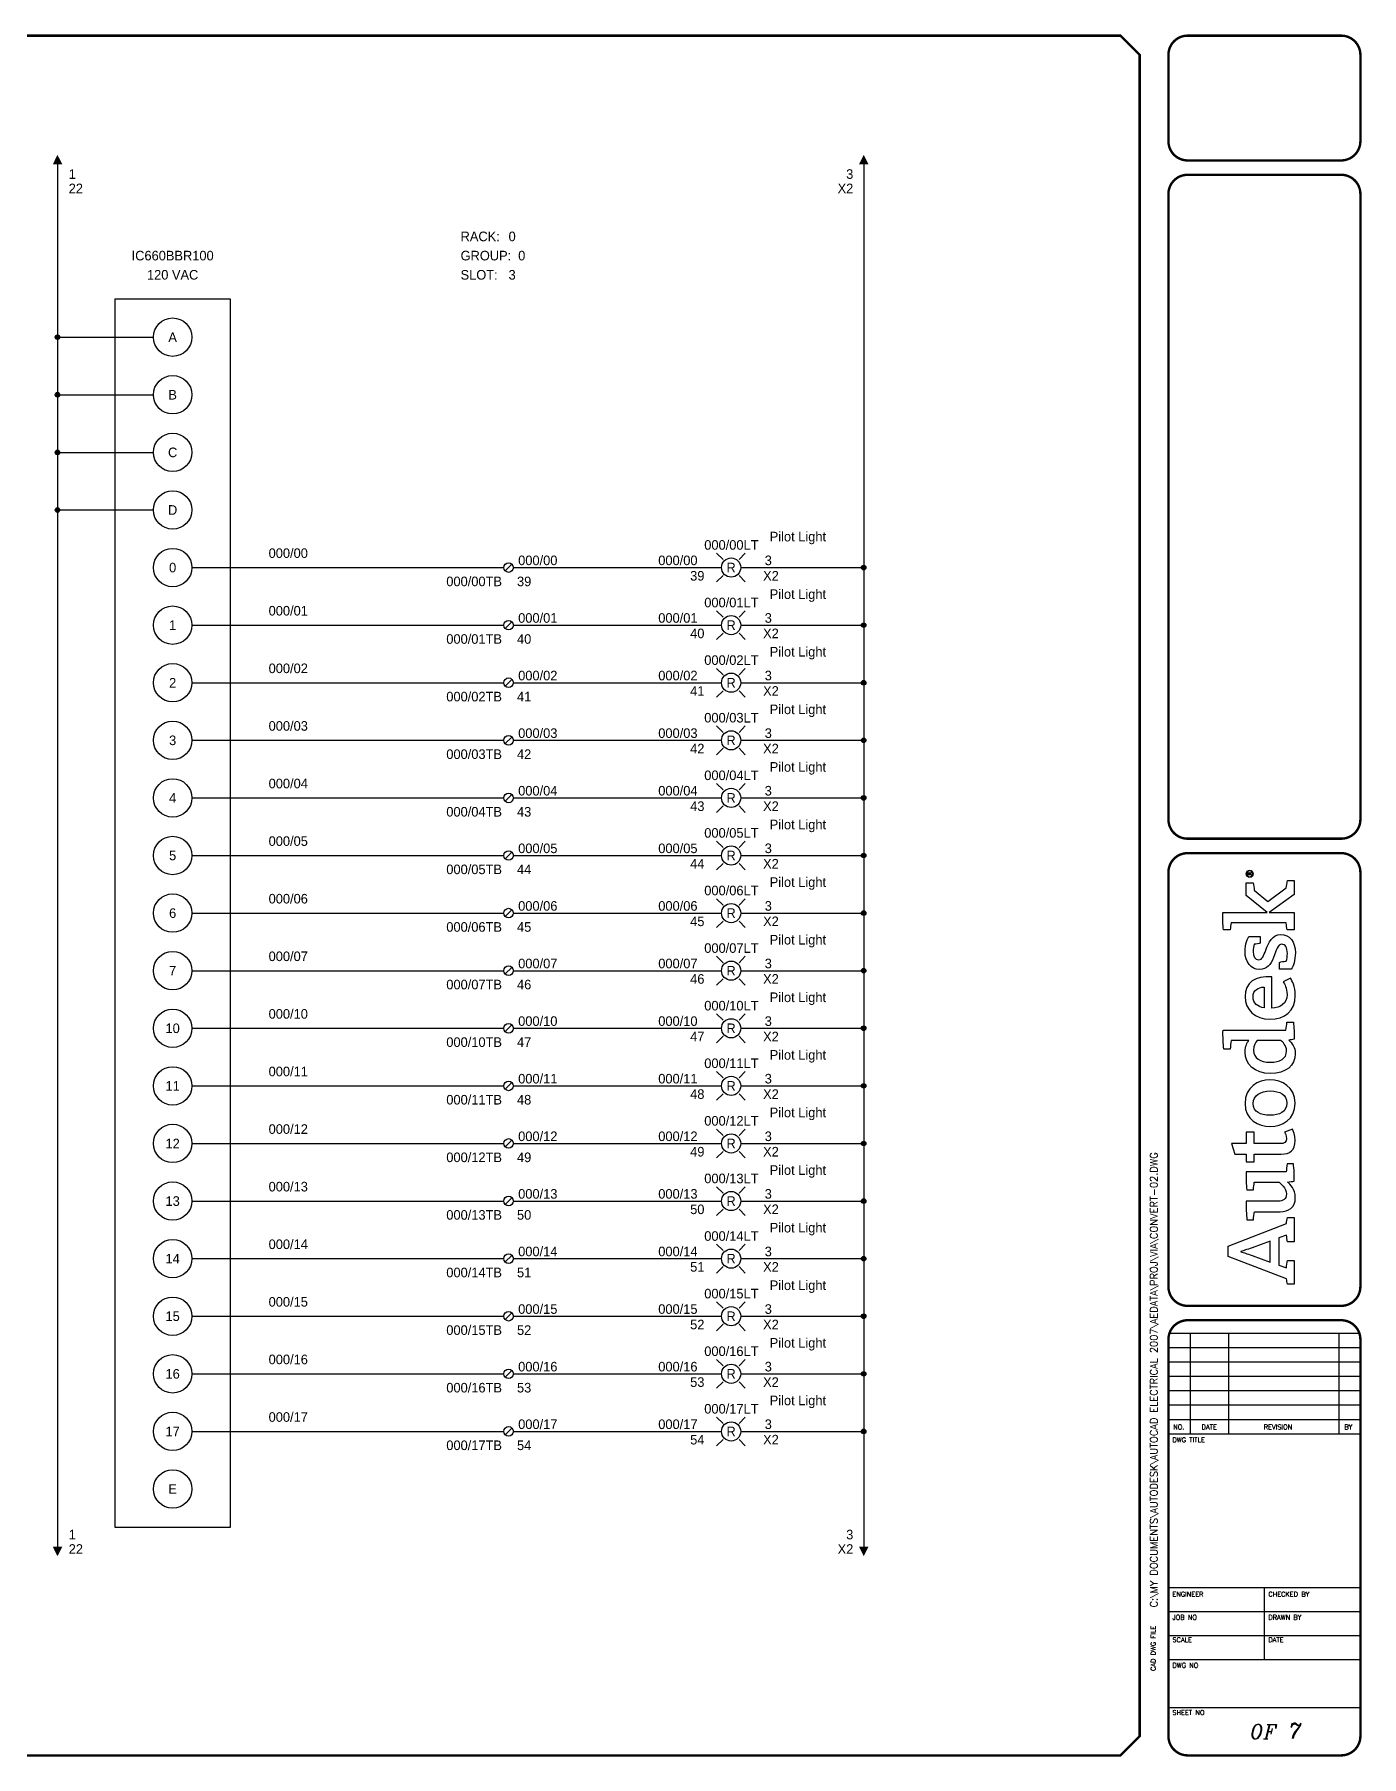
# Model space of a CAD drawing. Header units: inches. Extents: x 0 to 33.5, y 0 to 22.4.
# Drawn here: x 16.2 to 33.48, y 0.02 to 22.44 of the extents above; entities that cross this region are included whole.
import ezdxf
from ezdxf.enums import TextEntityAlignment as Align

# ---------------------------------------------------------------- set-up
doc = ezdxf.new("R2010")
doc.units = ezdxf.units.IN
doc.header["$MEASUREMENT"] = 0
for name, color, linetype in [('ATTRIBUTES', 1, 'Continuous'), ('GRAPHIC', 7, 'Continuous'), ('LAYER_1', 160, 'Continuous'), ('TITLE', 7, 'Continuous'), ('WIRE', 7, 'Continuous')]:
    doc.layers.add(name, color=color, linetype=linetype)
doc.styles.add('ITALIC', font='ITALIC')
doc.styles.add('SIMPLEX', font='SIMPLEX')

# ---------------------------------------------------------------- blocks, each defined once
blk = doc.blocks.new('AI9-BLK2')
at = {"layer": 'LAYER_1', "color": 7}
blk.add_circle((0, 0), 2.03, dxfattribs=at)
blk.add_open_spline([(1.73, 0), (1.73, -1.02), (0.99, -1.75), (-0.01, -1.75), (-0.99, -1.75), (-1.73, -1.02), (-1.73, 0), (-1.73, 1.01), (-0.99, 1.75), (-0.01, 1.75), (0.99, 1.75), (1.73, 1.01), (1.73, 0)], degree=3, knots=[0, 0, 0, 0, 1, 1, 1, 2, 2, 2, 3, 3, 3, 4, 4, 4, 4], dxfattribs=at)
blk = doc.blocks.new('AI9-BLK1')
at = {"layer": 'LAYER_1', "color": 7}
for points, knots in [([(0.67, -1.05), (0.67, -1.05), (0.18, -0.36), (0.18, -0.36), (0.09, -0.24), (0.03, -0.15), (-0.06, -0.08), (0.29, -0.04), (0.5, 0.15), (0.5, 0.46), (0.5, 0.77), (0.28, 1.05), (-0.15, 1.05), (-0.15, 1.05), (-0.84, 1.05), (-0.84, 1.05), (-0.84, 1.05), (-0.84, -1.05), (-0.84, -1.05), (-0.84, -1.05), (-0.54, -1.05), (-0.54, -1.05), (-0.54, -1.05), (-0.54, -0.11), (-0.54, -0.11), (-0.37, -0.11), (-0.31, -0.16), (-0.2, -0.31), (-0.2, -0.31), (0.3, -1.05), (0.3, -1.05), (0.3, -1.05), (0.67, -1.05), (0.67, -1.05)], [0, 0, 0, 0, 1, 1, 1, 2, 2, 2, 3, 3, 3, 4, 4, 4, 5, 5, 5, 6, 6, 6, 7, 7, 7, 8, 8, 8, 9, 9, 9, 10, 10, 10, 11, 11, 11, 11]), ([(0.17, 0.46), (0.17, 0.16), (-0.08, 0.13), (-0.32, 0.13), (-0.32, 0.13), (-0.54, 0.13), (-0.54, 0.13), (-0.54, 0.13), (-0.54, 0.79), (-0.54, 0.79), (-0.54, 0.79), (-0.22, 0.79), (-0.22, 0.79), (0.06, 0.79), (0.17, 0.66), (0.17, 0.46)], [0, 0, 0, 0, 1, 1, 1, 2, 2, 2, 3, 3, 3, 4, 4, 4, 5, 5, 5, 5])]:
    blk.add_open_spline(points, degree=3, knots=knots, dxfattribs=at)
blk = doc.blocks.new('LOGO')
for points, knots in [([(147.12, 4.68), (147.07, 5.37), (147.05, 6.12), (147.05, 6.92), (147.05, 6.92), (147.05, 41.08), (147.05, 41.08), (143.39, 41.25), (139.27, 41.02), (136.06, 40.68), (136.06, 40.68), (136.06, 36.96), (136.06, 36.96), (137.72, 36.84), (139.61, 36.61), (140.98, 36.38), (140.98, 36.38), (140.99, 36.38), (140.99, 36.38), (140.99, 36.38), (140.99, 26.2), (140.99, 26.2), (139.96, 27.06), (137.95, 28.38), (134.29, 28.38), (127.26, 28.38), (121.99, 22.6), (121.99, 13.79), (121.99, 4.52), (126.57, -0.69), (133.38, -0.69), (137.1, -0.69), (139.61, 1.09), (141.27, 3.09), (141.33, 2.12), (141.61, 0.63), (141.84, 0), (145.22, -0.17), (148.71, 0.06), (151.68, 0.4), (151.68, 0.4), (151.68, 4.12), (151.68, 4.12), (150.22, 4.23), (148.43, 4.45), (147.12, 4.68)], [0, 0, 0, 0, 1, 1, 1, 2, 2, 2, 3, 3, 3, 4, 4, 4, 5, 5, 5, 6, 6, 6, 7, 7, 7, 8, 8, 8, 9, 9, 9, 10, 10, 10, 11, 11, 11, 12, 12, 12, 13, 13, 13, 14, 14, 14, 15, 15, 15, 15]), ([(229.37, 4.57), (229.37, 4.57), (221.51, 15.23), (221.51, 15.23), (221.51, 15.23), (227.98, 23.01), (227.98, 23.01), (229.35, 23.12), (231.27, 23.34), (232.41, 23.63), (232.41, 23.63), (232.41, 27.69), (232.41, 27.69), (232.41, 27.69), (225.02, 27.69), (225.02, 27.69), (225.02, 27.69), (215.2, 15.61), (215.2, 15.61), (215.2, 15.61), (215.2, 41.19), (215.2, 41.19), (211.84, 41.34), (208.17, 41.17), (205.13, 40.88), (205.13, 40.88), (205.13, 36.94), (205.13, 36.94), (206.54, 36.82), (208.02, 36.64), (209.13, 36.45), (209.13, 36.45), (209.13, 4.51), (209.13, 4.51), (207.75, 4.41), (206.35, 4.21), (205.07, 3.95), (205.07, 3.95), (205.07, 0), (205.07, 0), (205.07, 0), (215.2, 0), (215.2, 0), (215.2, 0), (215.2, 14.46), (215.2, 14.46), (215.2, 14.46), (225.55, 0), (225.55, 0), (225.55, 0), (233.71, 0), (233.71, 0), (233.71, 0), (233.71, 3.82), (233.71, 3.82), (232.17, 4.17), (230.63, 4.4), (229.37, 4.57)], [0, 0, 0, 0, 1, 1, 1, 2, 2, 2, 3, 3, 3, 4, 4, 4, 5, 5, 5, 6, 6, 6, 7, 7, 7, 8, 8, 8, 9, 9, 9, 10, 10, 10, 11, 11, 11, 12, 12, 12, 13, 13, 13, 14, 14, 14, 15, 15, 15, 16, 16, 16, 17, 17, 17, 18, 18, 18, 19, 19, 19, 19]), ([(35.2, 4.35), (35.2, 4.35), (22.07, 38.1), (22.07, 38.1), (22.07, 38.1), (16.08, 38.1), (16.08, 38.1), (16.08, 38.1), (3.2, 4.35), (3.2, 4.35), (2.17, 4.23), (0.92, 4), (0, 3.72), (0, 3.72), (0, 0), (0, 0), (0, 0), (13.72, 0), (13.72, 0), (13.72, 0), (13.72, 3.72), (13.72, 3.72), (12.41, 4), (10.86, 4.29), (9.49, 4.4), (9.49, 4.4), (11.09, 8.81), (11.09, 8.81), (11.09, 8.81), (26.77, 8.81), (26.77, 8.81), (26.77, 8.81), (28.39, 4.35), (28.39, 4.35), (27.02, 4.23), (25.77, 4), (24.51, 3.72), (24.51, 3.72), (24.51, 0), (24.51, 0), (24.51, 0), (38.69, 0), (38.69, 0), (38.69, 0), (38.69, 3.72), (38.69, 3.72), (37.89, 3.95), (36, 4.35), (35.2, 4.35)], [0, 0, 0, 0, 1, 1, 1, 2, 2, 2, 3, 3, 3, 4, 4, 4, 5, 5, 5, 6, 6, 6, 7, 7, 7, 8, 8, 8, 9, 9, 9, 10, 10, 10, 11, 11, 11, 12, 12, 12, 13, 13, 13, 14, 14, 14, 15, 15, 15, 16, 16, 16, 16]), ([(12.84, 13.84), (12.84, 13.84), (16.64, 24.31), (16.64, 24.31), (17.79, 27.46), (18.19, 28.83), (18.82, 30.89), (18.82, 30.89), (18.93, 30.89), (18.93, 30.89), (19.56, 28.89), (19.96, 27.52), (21.1, 24.31), (21.1, 24.31), (24.91, 13.84), (24.91, 13.84), (24.91, 13.84), (12.84, 13.84), (12.84, 13.84)], [0, 0, 0, 0, 1, 1, 1, 2, 2, 2, 3, 3, 3, 4, 4, 4, 5, 5, 5, 6, 6, 6, 6]), ([(70.82, 23.06), (70.82, 23.06), (70.82, 27.69), (70.82, 27.69), (70.82, 27.69), (75.28, 27.69), (75.28, 27.69), (75.28, 27.69), (75.28, 34.33), (75.28, 34.33), (75.28, 34.33), (81.35, 36.24), (81.35, 36.24), (81.35, 36.24), (81.35, 27.69), (81.35, 27.69), (81.35, 27.69), (88.04, 27.69), (88.04, 27.69), (88.04, 27.69), (88.04, 23.06), (88.04, 23.06), (88.04, 23.06), (81.35, 23.06), (81.35, 23.06), (81.35, 23.06), (81.35, 8.35), (81.35, 8.35), (81.35, 5.61), (82.09, 4.35), (84.32, 4.35), (85.98, 4.35), (87.47, 5.15), (87.98, 5.49), (87.98, 5.49), (89.7, 0.92), (89.7, 0.92), (88.67, 0.34), (86.5, -0.69), (83.24, -0.69), (77.57, -0.69), (75.28, 2.4), (75.28, 7.38), (75.28, 7.38), (75.28, 23.06), (75.28, 23.06), (75.28, 23.06), (70.82, 23.06), (70.82, 23.06)], [0, 0, 0, 0, 1, 1, 1, 2, 2, 2, 3, 3, 3, 4, 4, 4, 5, 5, 5, 6, 6, 6, 7, 7, 7, 8, 8, 8, 9, 9, 9, 10, 10, 10, 11, 11, 11, 12, 12, 12, 13, 13, 13, 14, 14, 14, 15, 15, 15, 16, 16, 16, 16]), ([(59.65, -0.06), (59.48, 0.63), (59.2, 2.57), (59.14, 3.83), (57.76, 2), (54.9, -0.74), (50.21, -0.74), (44.21, -0.74), (41.98, 3.15), (41.98, 8.07), (41.98, 8.07), (41.98, 22.94), (41.98, 22.94), (40.6, 23.17), (38.77, 23.4), (37.34, 23.51), (37.34, 23.51), (37.34, 27.29), (37.34, 27.29), (40.32, 27.57), (44.38, 27.8), (48.04, 27.63), (48.04, 27.63), (48.04, 9.33), (48.04, 9.33), (48.04, 6.24), (49.13, 4.46), (52.27, 4.46), (55.76, 4.46), (58.39, 7.89), (58.97, 8.64), (58.97, 8.64), (58.97, 23), (58.97, 23), (57.76, 23.17), (56.05, 23.4), (54.62, 23.51), (54.62, 23.51), (54.62, 27.29), (54.62, 27.29), (57.59, 27.69), (61.54, 27.8), (65.03, 27.69), (65.03, 27.69), (65.03, 4.63), (65.03, 4.63), (66.35, 4.4), (68.12, 4.18), (69.61, 4.06), (69.61, 4.06), (69.61, 0.34), (69.61, 0.34), (66.69, 0), (62.97, -0.23), (59.65, -0.06)], [0, 0, 0, 0, 1, 1, 1, 2, 2, 2, 3, 3, 3, 4, 4, 4, 5, 5, 5, 6, 6, 6, 7, 7, 7, 8, 8, 8, 9, 9, 9, 10, 10, 10, 11, 11, 11, 12, 12, 12, 13, 13, 13, 14, 14, 14, 15, 15, 15, 16, 16, 16, 17, 17, 17, 18, 18, 18, 18]), ([(104.75, -0.69), (95.2, -0.69), (91.36, 6.98), (91.36, 13.79), (91.36, 20.6), (95.08, 28.38), (104.64, 28.38), (114.13, 28.38), (118.31, 20.77), (118.31, 13.96), (118.31, 7.21), (114.25, -0.69), (104.75, -0.69)], [0, 0, 0, 0, 1, 1, 1, 2, 2, 2, 3, 3, 3, 4, 4, 4, 4]), ([(104.52, 23.63), (99.6, 23.63), (97.77, 19.45), (97.77, 13.96), (97.77, 8.47), (99.89, 4.12), (104.81, 4.12), (109.78, 4.12), (111.84, 8.24), (111.84, 13.79), (111.84, 19.28), (109.5, 23.63), (104.52, 23.63)], [0, 0, 0, 0, 1, 1, 1, 2, 2, 2, 3, 3, 3, 4, 4, 4, 4]), ([(140.99, 7.61), (140.3, 6.69), (138.18, 4.35), (135.04, 4.35), (130.46, 4.35), (128.46, 8.12), (128.46, 13.84), (128.46, 19.62), (130.92, 23.46), (135.38, 23.46), (138.3, 23.46), (139.9, 22.31), (140.99, 21.34), (140.99, 21.34), (140.99, 7.61), (140.99, 7.61)], [0, 0, 0, 0, 1, 1, 1, 2, 2, 2, 3, 3, 3, 4, 4, 4, 5, 5, 5, 5]), ([(167.59, 4.06), (171.42, 4.06), (173.77, 5.49), (175.03, 6.24), (175.03, 6.24), (177.14, 2.06), (177.14, 2.06), (175.54, 1.09), (172.57, -0.69), (167.19, -0.69), (158.15, -0.69), (153.35, 5.49), (153.35, 14.02), (153.35, 22.48), (158.9, 28.38), (166.45, 28.38), (174.57, 28.38), (178.75, 22.48), (177.89, 12.93), (177.89, 12.93), (159.75, 12.93), (159.75, 12.93), (160.04, 7.89), (162.33, 4.06), (167.59, 4.06)], [0, 0, 0, 0, 1, 1, 1, 2, 2, 2, 3, 3, 3, 4, 4, 4, 5, 5, 5, 6, 6, 6, 7, 7, 7, 8, 8, 8, 8]), ([(172, 17.28), (171.88, 20.77), (170.39, 23.74), (166.33, 23.74), (162.61, 23.74), (160.55, 21.22), (159.92, 17.28), (159.92, 17.28), (172, 17.28), (172, 17.28)], [0, 0, 0, 0, 1, 1, 1, 2, 2, 2, 3, 3, 3, 3]), ([(193.34, 16.37), (190.23, 17.59), (187.77, 18.32), (187.77, 20.51), (187.77, 22.57), (189.85, 23.75), (192.61, 23.75), (194.13, 23.75), (195.63, 23.45), (196.75, 23.05), (196.92, 21.88), (197.07, 20.09), (197.32, 19.59), (197.32, 19.59), (201.33, 19.59), (201.33, 19.59), (201.33, 19.59), (201.33, 26.12), (201.33, 26.12), (200.23, 26.79), (197.13, 28.37), (192.35, 28.37), (186.46, 28.37), (182.17, 24.96), (182.17, 20.07), (182.17, 15.66), (184.93, 13.39), (189.13, 11.89), (193.39, 10.37), (196.74, 9.33), (196.74, 7.16), (196.74, 5.06), (194.96, 3.86), (191.41, 3.86), (189.95, 3.86), (188.14, 4.14), (187.03, 4.55), (186.85, 5.85), (186.59, 7.84), (186.3, 8.37), (186.3, 8.37), (182.29, 8.37), (182.29, 8.37), (182.29, 8.37), (182.29, 1.6), (182.29, 1.6), (182.29, 1.6), (182.29, 1.6), (182.29, 1.6), (184.06, 0.46), (187.46, -0.76), (191.78, -0.76), (198.3, -0.76), (202.45, 2.57), (202.45, 7.83), (202.45, 12.53), (197.83, 14.62), (193.34, 16.37)], [0, 0, 0, 0, 1, 1, 1, 2, 2, 2, 3, 3, 3, 4, 4, 4, 5, 5, 5, 6, 6, 6, 7, 7, 7, 8, 8, 8, 9, 9, 9, 10, 10, 10, 11, 11, 11, 12, 12, 12, 13, 13, 13, 14, 14, 14, 15, 15, 15, 16, 16, 16, 17, 17, 17, 18, 18, 18, 19, 19, 19, 19])]:
    blk.add_open_spline(points, degree=3, knots=knots)
for name, p in [('AI9-BLK2', (237.56, 25.66)), ('AI9-BLK1', (237.76, 25.67))]:
    blk.add_blockref(name, p)
blk = doc.blocks.new('NO_NUM_acade_title')
at = {"layer": 'TITLE'}
for p, q in [((30.594, 22.177), (30.594, 20.781)), ((30.969, 5.531), (33.469, 5.531)), ((31.25, 5.531), (31.25, 4.219)), ((31.75, 5.531), (31.75, 4.219)), ((33.188, 5.531), (33.188, 4.219)), ((30.969, 5.344), (33.469, 5.344)), ((30.969, 5.156), (33.469, 5.156)), ((30.969, 4.969), (33.469, 4.969)), ((30.969, 4.781), (33.469, 4.781)), ((30.969, 4.594), (33.469, 4.594)), ((30.969, 4.406), (33.469, 4.406)), ((30.969, 4.219), (33.469, 4.219)), ((30.594, 0.281), (30.594, 2.214)), ((30.969, 2.219), (33.469, 2.219)), ((32.219, 1.281), (32.219, 2.219)), ((30.969, 1.906), (33.469, 1.906)), ((30.969, 1.594), (33.469, 1.594)), ((30.969, 1.281), (33.469, 1.281)), ((30.969, 0.656), (33.469, 0.656))]:
    blk.add_line(p, q, dxfattribs=at)
at = {"layer": 'TITLE', "const_width": 0.0312}
blk.add_lwpolyline([(30.594, 0.281), (30.594, 22.177), (30.344, 22.427), (0.281, 22.427), (0.031, 22.177), (0.031, 0.281), (0.281, 0.031), (30.344, 0.031)], close=True, dxfattribs=at)
for points in [[(31.219, 22.427, 0.414214), (30.969, 22.177, 0.414214)], [(33.469, 22.177, 0.414214), (33.219, 22.427, 0.414214)], [(30.969, 21.052, 0.414214), (31.219, 20.802, 0.414214)], [(33.219, 20.802, 0.414214), (33.469, 21.052, 0.414214)], [(31.219, 20.615, 0.414214), (30.969, 20.365, 0.414214)], [(33.469, 20.365, 0.414214), (33.219, 20.615, 0.414214)], [(30.969, 12.219, 0.414214), (31.219, 11.969, 0.414214)], [(33.219, 11.969, 0.414214), (33.469, 12.219, 0.414214)], [(31.219, 11.781, 0.414214), (30.969, 11.531, 0.414214)], [(33.469, 11.531, 0.414214), (33.219, 11.781, 0.414214)], [(30.969, 6.135, 0.414214), (31.219, 5.885, 0.414214)], [(33.219, 5.885, 0.414214), (33.469, 6.135, 0.414214)], [(31.219, 5.698, 0.414214), (30.969, 5.448, 0.414214)], [(33.469, 5.448, 0.414214), (33.219, 5.698, 0.414214)], [(30.969, 0.281, 0.414214), (31.219, 0.031, 0.414214)], [(33.219, 0.031, 0.414214), (33.469, 0.281, 0.414214)]]:
    blk.add_lwpolyline(points, format="xyb", dxfattribs=at)
for points in [[(33.219, 22.427), (31.219, 22.427)], [(30.969, 22.177), (30.969, 21.052)], [(33.469, 22.177), (33.469, 21.052)], [(33.219, 20.802), (31.219, 20.802)], [(33.219, 20.615), (31.219, 20.615)], [(30.969, 20.365), (30.969, 12.219)], [(33.469, 20.365), (33.469, 12.219)], [(31.219, 11.969), (33.219, 11.969)], [(31.219, 11.781), (33.219, 11.781)], [(31.219, 5.885), (33.219, 5.885)], [(31.219, 5.698), (33.219, 5.698)], [(30.969, 5.448), (30.969, 0.281)], [(33.469, 5.448), (33.469, 0.281)], [(31.219, 0.031), (33.219, 0.031)]]:
    blk.add_lwpolyline(points, dxfattribs=at)
at = {"layer": 'TITLE', "color": 7, "const_width": 0.0312}
for points in [[(30.969, 11.531), (30.969, 6.135)], [(33.469, 11.531), (33.469, 6.135)]]:
    blk.add_lwpolyline(points, dxfattribs=at)
at = {"xscale": 0.02250000000000085, "yscale": 0.02250000000000085, "zscale": 0.02250000000000085, "rotation": 90}
blk.add_blockref('LOGO', (32.605, 6.167), dxfattribs=at)
at = {"layer": 'TITLE', "color": 1}
for s, height, style, p in [('NO.', 0.0625, 'SIMPLEX', (31.104, 4.307)), ('DATE', 0.0625, 'SIMPLEX', (31.5, 4.307)), ('REVISION', 0.0625, 'SIMPLEX', (32.396, 4.307)), ('BY', 0.0625, 'SIMPLEX', (33.313, 4.307)), ('OF', 0.1875, 'ITALIC', (32.208, 0.339))]:
    blk.add_text(s, height=height, dxfattribs=dict(at, style=style)).set_placement(p, align=Align.MIDDLE)
at = {"layer": 'TITLE', "color": 1, "style": 'SIMPLEX'}
for s, p in [('DWG TITLE', (31.021, 4.109)), ('ENGINEER', (31.021, 2.099)), ('CHECKED BY', (32.271, 2.099)), ('JOB NO', (31.021, 1.797)), ('DRAWN BY', (32.271, 1.797)), ('SCALE', (31.021, 1.505)), ('DATE', (32.271, 1.505)), ('DWG NO', (31.021, 1.172)), ('SHEET NO', (31.021, 0.557))]:
    blk.add_text(s, height=0.0625, dxfattribs=at).set_placement(p)
blk.add_text('CAD DWG FILE', height=0.0625, rotation=90, dxfattribs=at).set_placement((30.802, 1.13))
at = {"layer": 'TITLE', "color": 1, "style": 'ITALIC'}
for tag, height, p in [('TITLE#1', 0.125, (32.156, 3.406)), ('TITLE#2', 0.125, (32.156, 3.204)), ('TITLE#3', 0.125, (32.156, 3.001)), ('TITLE#4', 0.125, (32.156, 2.799)), ('DWG#', 0.2, (32.156, 0.826))]:
    blk.add_attdef(tag, text='', height=height, dxfattribs=at).set_placement(p, align=Align.CENTER)
at = {"layer": 'TITLE', "color": 1, "style": 'SIMPLEX'}
blk.add_attdef('CAD#', (30.826, 1.958), '', height=0.0938, rotation=90, dxfattribs=at)
at = {"layer": 'TITLE', "color": 1}
for tag, p, height, style in [('ENGINEER', (31.237, 1.958), 0.0938, 'ITALIC'), ('CHKDBY', (32.424, 1.958), 0.0938, 'ITALIC'), ('JOB#', (31.464, 1.644), 0.0938, 'SIMPLEX'), ('DRAWNBY', (32.494, 1.644), 0.0938, 'ITALIC'), ('SCALE', (31.353, 1.344), 0.0938, 'SIMPLEX'), ('DATE', (32.408, 1.344), 0.0938, 'SIMPLEX'), ('SHTS', (32.532, 0.25), 0.2, 'ITALIC')]:
    blk.add_attdef(tag, p, '', height=height, dxfattribs=dict(at, style=style))
at = {"layer": 'TITLE', "color": 1, "style": 'ITALIC'}
blk.add_attdef('SH#', text='', height=0.2, dxfattribs=at).set_placement((31.881, 0.25), align=Align.RIGHT)
at = {"layer": 'TITLE', "color": 7, "flags": 9}
blk.add_attdef('WD_TB', (31.219, 0.031), '', height=0.125, dxfattribs=at)
blk = doc.blocks.new('_PTRUL')
at = {"layer": 'GRAPHIC'}
blk.add_solid([(-0.062, 0), (0.063, 0), (0, 0.125)], dxfattribs=at)
at = {"layer": 'ATTRIBUTES', "flags": 2}
blk.add_attdef('CONNECTION', (0, 0), '', height=0.125, dxfattribs=at)
at = {"layer": 'ATTRIBUTES'}
for tag, p in [('WIRENO', (0.146, -0.188)), ('TERMNO', (0.146, -0.375))]:
    blk.add_attdef(tag, p, '', height=0.125, dxfattribs=at)
blk = doc.blocks.new('_PTRLL')
at = {"layer": 'GRAPHIC'}
blk.add_solid([(-0.062, 0), (0.063, 0), (0, -0.125)], dxfattribs=at)
at = {"layer": 'ATTRIBUTES', "flags": 2}
blk.add_attdef('CONNECTION', (0, 0), '', height=0.125, dxfattribs=at)
at = {"layer": 'ATTRIBUTES'}
for tag, p in [('WIRENO', (0.146, 0.094)), ('TERMNO', (0.146, -0.094))]:
    blk.add_attdef(tag, p, '', height=0.125, dxfattribs=at)
blk = doc.blocks.new('_PTRUR')
at = {"layer": 'GRAPHIC'}
blk.add_solid([(-0.062, 0), (0.063, 0), (0, 0.125)], dxfattribs=at)
at = {"layer": 'ATTRIBUTES', "flags": 2}
blk.add_attdef('CONNECTION', (0, 0), '', height=0.125, dxfattribs=at)
at = {"layer": 'ATTRIBUTES'}
for tag, p in [('WIRENO', (-0.135, -0.188)), ('TERMNO', (-0.135, -0.375))]:
    blk.add_attdef(tag, text='', height=0.125, dxfattribs=at).set_placement(p, align=Align.RIGHT)
blk = doc.blocks.new('_PTRLR')
at = {"layer": 'GRAPHIC'}
blk.add_solid([(-0.062, 0), (0.063, 0), (0, -0.125)], dxfattribs=at)
at = {"layer": 'ATTRIBUTES'}
for tag, p in [('TERMNO', (-0.135, -0.094)), ('WIRENO', (-0.135, 0.094))]:
    blk.add_attdef(tag, text='', height=0.125, dxfattribs=at).set_placement(p, align=Align.RIGHT)
at = {"layer": 'ATTRIBUTES', "flags": 2}
blk.add_attdef('CONNECTION', (0, 0), '', height=0.125, dxfattribs=at)
blk = doc.blocks.new('_IOCARD')
at = {"layer": 'ATTRIBUTES'}
for tag, p in [('CATNO', (0, 0.25)), ('RATING', (0, 0))]:
    blk.add_attdef(tag, text='', height=0.125, dxfattribs=at).set_placement(p, align=Align.CENTER)
at = {"layer": 'ATTRIBUTES', "flags": 1}
blk.add_attdef('PANEL', text='', height=0.125, dxfattribs=at).set_placement((0, -0.125), align=Align.MIDDLE)
blk.add_attdef('DESCRIPTOR', text='', height=0.125, dxfattribs=at).set_placement((0, -0.375), align=Align.CENTER)
blk = doc.blocks.new('_ABMDL')
at = {"layer": 'ATTRIBUTES'}
for tag, p in [('RACK', (0.625, 0.5)), ('GROUP', (0.75, 0.25)), ('SLOT', (0.625, 0))]:
    blk.add_attdef(tag, p, '', height=0.125, dxfattribs=at)
at = {"layer": 'GRAPHIC'}
for s, p in [('RACK:', (0, 0.5)), ('GROUP:', (0, 0.25)), ('SLOT:', (0, 0))]:
    blk.add_text(s, height=0.125, dxfattribs=at).set_placement(p)
blk = doc.blocks.new('_IOTERML')
at = {"layer": 'GRAPHIC'}
blk.add_circle((0, 0), 0.25, dxfattribs=at)
at = {"layer": 'ATTRIBUTES'}
for tag, p, flags in [('POINTADDRESS', (0.375, 0.625), 1), ('CELLNO', (0.375, 0.375), 1), ('CONNECTION', (-0.25, 0), 3), ('CONNECTION', (0.25, 0), 3), ('PANEL', (0.375, -0.25), 1), ('DESCRIPTOR', (0.375, -0.5), 1), ('CELLTYPE', (0.375, -0.75), 1)]:
    blk.add_attdef(tag, p, '', height=0.125, dxfattribs=dict(at, flags=flags))
blk.add_attdef('LABEL', text='', height=0.125, dxfattribs=at).set_placement((0, 0), align=Align.MIDDLE)
blk = doc.blocks.new('_IOTERMR')
at = {"layer": 'GRAPHIC'}
blk.add_circle((0, 0), 0.25, dxfattribs=at)
at = {"layer": 'ATTRIBUTES'}
for tag, p, flags in [('POINTADDRESS', (0.375, 0.625), 1), ('CELLNO', (0.375, 0.375), 1), ('CONNECTION', (-0.25, 0), 3), ('CONNECTION', (0.25, 0), 3), ('PANEL', (0.375, -0.25), 1), ('DESCRIPTOR', (0.375, -0.5), 1), ('CELLTYPE', (0.375, -0.75), 1)]:
    blk.add_attdef(tag, p, '', height=0.125, dxfattribs=dict(at, flags=flags))
blk.add_attdef('LABEL', text='', height=0.125, dxfattribs=at).set_placement((0, 0), align=Align.MIDDLE)
blk = doc.blocks.new('_WCONN')
at = {"layer": 'GRAPHIC'}
for radius in [0.03, 0.03, 0.0217, 0.0125]:
    blk.add_circle((0, 0), radius, dxfattribs=at)
at = {"layer": 'ATTRIBUTES', "flags": 2}
blk.add_attdef('CONNECTION', (0, 0), '', height=0.125, dxfattribs=at)
blk = doc.blocks.new('_TERM')
at = {"layer": 'GRAPHIC', "linetype": 'Continuous'}
blk.add_line((0.043, 0.043), (-0.043, -0.043), dxfattribs=at)
blk.add_circle((0, 0), 0.0625, dxfattribs=at)
at = {"layer": 'ATTRIBUTES'}
for tag, p, flags in [('CONNECTION', (-0.063, 0), 3), ('CONNECTION', (0, 0.062), 3), ('CONNECTION', (0, -0.063), 3), ('CONNECTION', (0.062, 0), 3), ('CATNO', (0.487, -0.203), 1), ('PANEL', (-0.625, -0.438), 1)]:
    blk.add_attdef(tag, p, '', height=0.125, dxfattribs=dict(at, flags=flags))
at = {"layer": 'ATTRIBUTES', "linetype": 'Continuous'}
blk.add_attdef('DESCRIPTOR', text='', height=0.125, dxfattribs=at).set_placement((-0.086, -0.243), align=Align.RIGHT)
at = {"layer": 'ATTRIBUTES'}
blk.add_attdef('SYS1', text='', height=0.125, dxfattribs=at).set_placement((-0.625, -0.188), align=Align.RIGHT)
at = {"layer": 'ATTRIBUTES', "linetype": 'Continuous'}
blk.add_attdef('TERM_IN', (0.11, -0.243), '', height=0.125, dxfattribs=at)
at = {"layer": 'ATTRIBUTES', "linetype": 'Continuous', "flags": 1}
blk.add_attdef('SYS2', text='', height=0.125, dxfattribs=at).set_placement((0.5, -0.438), align=Align.RIGHT)
blk = doc.blocks.new('_LT')
at = {"layer": 'GRAPHIC'}
for p, q in [((0, 0), (0.25, 0)), ((0.184, 0.187), (0.271, 0.104)), ((0.479, 0.104), (0.559, 0.187)), ((0.5, 0), (0.75, 0)), ((0.184, -0.188), (0.271, -0.104)), ((0.479, -0.104), (0.559, -0.188))]:
    blk.add_line(p, q, dxfattribs=at)
blk.add_circle((0.375, 0), 0.125, dxfattribs=at)
at = {"layer": 'ATTRIBUTES'}
for tag, p in [('DESCRIPTION', (0.878, 0.341)), ('DESCRIPTION', (0.878, 0.185)), ('WIRE_OUT', (0.794, 0.027)), ('TERM_OUT', (0.791, -0.17))]:
    blk.add_attdef(tag, p, '', height=0.125, dxfattribs=at)
blk.add_attdef('DESCRIPTOR', text='', height=0.125, dxfattribs=at).set_placement((0.379, 0.232), align=Align.CENTER)
for tag, p in [('WIRE_IN', (0.024, 0.035)), ('TERM_IN', (0.027, -0.17)), ('SYS1', (0.017, -0.335))]:
    blk.add_attdef(tag, text='', height=0.125, dxfattribs=at).set_placement(p, align=Align.RIGHT)
for tag, p, flags in [('CONNECTION', (0, 0), 3), ('CONNECTION', (0.75, 0), 3), ('PANEL', (0.673, -0.333), 1), ('SYS2', (0.215, -0.691), 1)]:
    blk.add_attdef(tag, p, '', height=0.125, dxfattribs=dict(at, flags=flags))
blk.add_attdef('COLOR', text='', height=0.125, dxfattribs=at).set_placement((0.375, 0), align=Align.MIDDLE)
at = {"layer": 'ATTRIBUTES', "style": 'SIMPLEX', "flags": 1}
for tag, p in [('MFG', (0.221, -0.334)), ('CATNO', (0.221, -0.543))]:
    blk.add_attdef(tag, p, '', height=0.125, dxfattribs=at)

msp = doc.modelspace()

# ---------------------------------------------------------------- linework, layer by layer
for points in [[(16.5, 20.75), (16.5, 2.75)], [(27, 20.75), (27, 2.75)], [(16.5, 18.5), (17.75, 18.5)], [(16.5, 17.75), (17.75, 17.75)], [(16.5, 17), (17.75, 17)], [(16.5, 16.25), (17.75, 16.25)], [(18.25, 15.5), (22.312, 15.5)], [(22.438, 15.5), (24.898, 15.5)], [(25.648, 15.5), (27, 15.5)], [(18.25, 14.75), (22.312, 14.75)], [(22.438, 14.75), (24.898, 14.75)], [(25.648, 14.75), (27, 14.75)], [(18.25, 14), (22.312, 14)], [(22.438, 14), (24.898, 14)], [(25.648, 14), (27, 14)], [(18.25, 13.25), (22.312, 13.25)], [(22.438, 13.25), (24.898, 13.25)], [(25.648, 13.25), (27, 13.25)], [(18.25, 12.5), (22.312, 12.5)], [(22.438, 12.5), (24.898, 12.5)], [(25.648, 12.5), (27, 12.5)], [(18.25, 11.75), (22.312, 11.75)], [(22.438, 11.75), (24.898, 11.75)], [(25.648, 11.75), (27, 11.75)], [(18.25, 11), (22.312, 11)], [(22.438, 11), (24.898, 11)], [(25.648, 11), (27, 11)], [(18.25, 10.25), (22.312, 10.25)], [(22.438, 10.25), (24.898, 10.25)], [(25.648, 10.25), (27, 10.25)], [(18.25, 9.5), (22.312, 9.5)], [(22.438, 9.5), (24.898, 9.5)], [(25.648, 9.5), (27, 9.5)], [(18.25, 8.75), (22.312, 8.75)], [(22.438, 8.75), (24.898, 8.75)], [(25.648, 8.75), (27, 8.75)], [(18.25, 8), (22.312, 8)], [(22.438, 8), (24.898, 8)], [(25.648, 8), (27, 8)], [(18.25, 7.25), (22.312, 7.25)], [(22.438, 7.25), (24.898, 7.25)], [(25.648, 7.25), (27, 7.25)], [(18.25, 6.5), (22.312, 6.5)], [(22.438, 6.5), (24.898, 6.5)], [(25.648, 6.5), (27, 6.5)], [(18.25, 5.75), (22.312, 5.75)], [(22.438, 5.75), (24.898, 5.75)], [(25.648, 5.75), (27, 5.75)], [(18.25, 5), (22.312, 5)], [(22.438, 5), (24.898, 5)], [(25.648, 5), (27, 5)], [(18.25, 4.25), (22.312, 4.25)], [(22.438, 4.25), (24.898, 4.25)], [(25.648, 4.25), (27, 4.25)]]:
    msp.add_lwpolyline(points)
at = {"layer": 'GRAPHIC'}
msp.add_lwpolyline([(17.25, 19), (18.75, 19), (18.75, 3), (17.25, 3), (17.25, 19)], dxfattribs=at)

# ---------------------------------------------------------------- block references
ref = msp.add_blockref('NO_NUM_acade_title', (0, 0))
ref.add_attrib('SHTS', '7', (32.532, 0.25), dxfattribs={"layer": 'TITLE', "color": 1, "height": 0.2, "style": 'ITALIC'})
ref.add_attrib('CAD#', 'C:\\MY DOCUMENTS\\AUTODESK\\AUTOCAD ELECTRICAL 2007\\AEDATA\\PROJ\\VIA\\CONVERT-02.DWG', (30.826, 1.958), dxfattribs={"layer": 'TITLE', "color": 1, "height": 0.09375, "rotation": 90, "style": 'SIMPLEX'})
for name, p, values in [('_PTRUL', (16.5, 20.75), {'WIRENO': '1', 'TERMNO': '22'}), ('_PTRUR', (27, 20.75), {'WIRENO': '3', 'TERMNO': 'X2'}), ('_ABMDL', (21.75, 19.25), {'RACK': '0', 'GROUP': '0', 'SLOT': '3'}), ('_IOCARD', (18, 19.25), {'RATING': '120 VAC', 'CATNO': 'IC660BBR100'}), ('_IOTERML', (18, 18.5), {'LABEL': 'A'}), ('_IOTERML', (18, 17.75), {'LABEL': 'B'}), ('_IOTERML', (18, 17), {'LABEL': 'C'}), ('_IOTERML', (18, 16.25), {'LABEL': 'D'}), ('_IOTERMR', (18, 15.5), {'LABEL': '0'}), ('_TERM', (22.375, 15.5), {'DESCRIPTOR': '000/00TB', 'TERM_IN': '39'}), ('_IOTERMR', (18, 14.75), {'LABEL': '1'}), ('_TERM', (22.375, 14.75), {'DESCRIPTOR': '000/01TB', 'TERM_IN': '40'}), ('_IOTERMR', (18, 14), {'LABEL': '2'}), ('_TERM', (22.375, 14), {'DESCRIPTOR': '000/02TB', 'TERM_IN': '41'}), ('_IOTERMR', (18, 13.25), {'LABEL': '3'}), ('_TERM', (22.375, 13.25), {'DESCRIPTOR': '000/03TB', 'TERM_IN': '42'}), ('_IOTERMR', (18, 12.5), {'LABEL': '4'}), ('_TERM', (22.375, 12.5), {'DESCRIPTOR': '000/04TB', 'TERM_IN': '43'}), ('_IOTERMR', (18, 11.75), {'LABEL': '5'}), ('_TERM', (22.375, 11.75), {'DESCRIPTOR': '000/05TB', 'TERM_IN': '44'}), ('_IOTERMR', (18, 11), {'LABEL': '6'}), ('_TERM', (22.375, 11), {'DESCRIPTOR': '000/06TB', 'TERM_IN': '45'}), ('_IOTERMR', (18, 10.25), {'LABEL': '7'}), ('_TERM', (22.375, 10.25), {'DESCRIPTOR': '000/07TB', 'TERM_IN': '46'}), ('_IOTERMR', (18, 9.5), {'LABEL': '10'}), ('_TERM', (22.375, 9.5), {'DESCRIPTOR': '000/10TB', 'TERM_IN': '47'}), ('_IOTERMR', (18, 8.75), {'LABEL': '11'}), ('_TERM', (22.375, 8.75), {'DESCRIPTOR': '000/11TB', 'TERM_IN': '48'}), ('_IOTERMR', (18, 8), {'LABEL': '12'}), ('_TERM', (22.375, 8), {'DESCRIPTOR': '000/12TB', 'TERM_IN': '49'}), ('_IOTERMR', (18, 7.25), {'LABEL': '13'}), ('_TERM', (22.375, 7.25), {'DESCRIPTOR': '000/13TB', 'TERM_IN': '50'}), ('_IOTERMR', (18, 6.5), {'LABEL': '14'}), ('_TERM', (22.375, 6.5), {'DESCRIPTOR': '000/14TB', 'TERM_IN': '51'}), ('_IOTERMR', (18, 5.75), {'LABEL': '15'}), ('_TERM', (22.375, 5.75), {'DESCRIPTOR': '000/15TB', 'TERM_IN': '52'}), ('_IOTERMR', (18, 5), {'LABEL': '16'}), ('_TERM', (22.375, 5), {'DESCRIPTOR': '000/16TB', 'TERM_IN': '53'}), ('_IOTERMR', (18, 4.25), {'LABEL': '17'}), ('_TERM', (22.375, 4.25), {'DESCRIPTOR': '000/17TB', 'TERM_IN': '54'}), ('_IOTERMR', (18, 3.5), {'LABEL': 'E'}), ('_PTRLL', (16.5, 2.75), {'WIRENO': '1', 'TERMNO': '22'}), ('_PTRLR', (27, 2.75), {'WIRENO': '3', 'TERMNO': 'X2'})]:
    msp.add_blockref(name, p).add_auto_attribs(values)
for p in [(16.5, 18.5), (16.5, 17.75), (16.5, 17), (16.5, 16.25), (27, 15.5), (27, 14.75), (27, 14), (27, 13.25), (27, 12.5), (27, 11.75), (27, 11), (27, 10.25), (27, 9.5), (27, 8.75), (27, 8), (27, 7.25), (27, 6.5), (27, 5.75), (27, 5), (27, 4.25)]:
    msp.add_blockref('_WCONN', p)
ref = msp.add_blockref('_LT', (24.898, 15.5))
ref.add_attrib('DESCRIPTION', 'Pilot Light', (25.776, 15.841), dxfattribs={"layer": 'ATTRIBUTES', "height": 0.125})
ref.add_attrib('DESCRIPTOR', '000/00LT', dxfattribs={"layer": 'ATTRIBUTES', "height": 0.125}).set_placement((25.277, 15.732), align=Align.CENTER)
ref.add_attrib('COLOR', 'R', dxfattribs={"layer": 'ATTRIBUTES', "height": 0.125}).set_placement((25.273, 15.5), align=Align.MIDDLE)
ref.add_attrib('TERM_IN', '39', dxfattribs={"layer": 'ATTRIBUTES', "height": 0.125}).set_placement((24.926, 15.33), align=Align.RIGHT)
ref.add_attrib('TERM_OUT', 'X2', (25.69, 15.33), dxfattribs={"layer": 'ATTRIBUTES', "height": 0.125})
ref = msp.add_blockref('_LT', (24.898, 14.75))
ref.add_attrib('DESCRIPTION', 'Pilot Light', (25.776, 15.091), dxfattribs={"layer": 'ATTRIBUTES', "height": 0.125})
ref.add_attrib('DESCRIPTOR', '000/01LT', dxfattribs={"layer": 'ATTRIBUTES', "height": 0.125}).set_placement((25.277, 14.982), align=Align.CENTER)
ref.add_attrib('COLOR', 'R', dxfattribs={"layer": 'ATTRIBUTES', "height": 0.125}).set_placement((25.273, 14.75), align=Align.MIDDLE)
ref.add_attrib('TERM_IN', '40', dxfattribs={"layer": 'ATTRIBUTES', "height": 0.125}).set_placement((24.926, 14.58), align=Align.RIGHT)
ref.add_attrib('TERM_OUT', 'X2', (25.69, 14.58), dxfattribs={"layer": 'ATTRIBUTES', "height": 0.125})
ref = msp.add_blockref('_LT', (24.898, 14))
ref.add_attrib('DESCRIPTION', 'Pilot Light', (25.776, 14.341), dxfattribs={"layer": 'ATTRIBUTES', "height": 0.125})
ref.add_attrib('DESCRIPTOR', '000/02LT', dxfattribs={"layer": 'ATTRIBUTES', "height": 0.125}).set_placement((25.277, 14.232), align=Align.CENTER)
ref.add_attrib('COLOR', 'R', dxfattribs={"layer": 'ATTRIBUTES', "height": 0.125}).set_placement((25.273, 14), align=Align.MIDDLE)
ref.add_attrib('TERM_IN', '41', dxfattribs={"layer": 'ATTRIBUTES', "height": 0.125}).set_placement((24.926, 13.83), align=Align.RIGHT)
ref.add_attrib('TERM_OUT', 'X2', (25.69, 13.83), dxfattribs={"layer": 'ATTRIBUTES', "height": 0.125})
ref = msp.add_blockref('_LT', (24.898, 13.25))
ref.add_attrib('DESCRIPTION', 'Pilot Light', (25.776, 13.591), dxfattribs={"layer": 'ATTRIBUTES', "height": 0.125})
ref.add_attrib('DESCRIPTOR', '000/03LT', dxfattribs={"layer": 'ATTRIBUTES', "height": 0.125}).set_placement((25.277, 13.482), align=Align.CENTER)
ref.add_attrib('COLOR', 'R', dxfattribs={"layer": 'ATTRIBUTES', "height": 0.125}).set_placement((25.273, 13.25), align=Align.MIDDLE)
ref.add_attrib('TERM_IN', '42', dxfattribs={"layer": 'ATTRIBUTES', "height": 0.125}).set_placement((24.926, 13.08), align=Align.RIGHT)
ref.add_attrib('TERM_OUT', 'X2', (25.69, 13.08), dxfattribs={"layer": 'ATTRIBUTES', "height": 0.125})
ref = msp.add_blockref('_LT', (24.898, 12.5))
ref.add_attrib('DESCRIPTION', 'Pilot Light', (25.776, 12.841), dxfattribs={"layer": 'ATTRIBUTES', "height": 0.125})
ref.add_attrib('DESCRIPTOR', '000/04LT', dxfattribs={"layer": 'ATTRIBUTES', "height": 0.125}).set_placement((25.277, 12.732), align=Align.CENTER)
ref.add_attrib('COLOR', 'R', dxfattribs={"layer": 'ATTRIBUTES', "height": 0.125}).set_placement((25.273, 12.5), align=Align.MIDDLE)
ref.add_attrib('TERM_IN', '43', dxfattribs={"layer": 'ATTRIBUTES', "height": 0.125}).set_placement((24.926, 12.33), align=Align.RIGHT)
ref.add_attrib('TERM_OUT', 'X2', (25.69, 12.33), dxfattribs={"layer": 'ATTRIBUTES', "height": 0.125})
ref = msp.add_blockref('_LT', (24.898, 11.75))
ref.add_attrib('DESCRIPTION', 'Pilot Light', (25.776, 12.091), dxfattribs={"layer": 'ATTRIBUTES', "height": 0.125})
ref.add_attrib('DESCRIPTOR', '000/05LT', dxfattribs={"layer": 'ATTRIBUTES', "height": 0.125}).set_placement((25.277, 11.982), align=Align.CENTER)
ref.add_attrib('COLOR', 'R', dxfattribs={"layer": 'ATTRIBUTES', "height": 0.125}).set_placement((25.273, 11.75), align=Align.MIDDLE)
ref.add_attrib('TERM_IN', '44', dxfattribs={"layer": 'ATTRIBUTES', "height": 0.125}).set_placement((24.926, 11.58), align=Align.RIGHT)
ref.add_attrib('TERM_OUT', 'X2', (25.69, 11.58), dxfattribs={"layer": 'ATTRIBUTES', "height": 0.125})
ref = msp.add_blockref('_LT', (24.898, 11))
ref.add_attrib('DESCRIPTION', 'Pilot Light', (25.776, 11.341), dxfattribs={"layer": 'ATTRIBUTES', "height": 0.125})
ref.add_attrib('DESCRIPTOR', '000/06LT', dxfattribs={"layer": 'ATTRIBUTES', "height": 0.125}).set_placement((25.277, 11.232), align=Align.CENTER)
ref.add_attrib('COLOR', 'R', dxfattribs={"layer": 'ATTRIBUTES', "height": 0.125}).set_placement((25.273, 11), align=Align.MIDDLE)
ref.add_attrib('TERM_IN', '45', dxfattribs={"layer": 'ATTRIBUTES', "height": 0.125}).set_placement((24.926, 10.83), align=Align.RIGHT)
ref.add_attrib('TERM_OUT', 'X2', (25.69, 10.83), dxfattribs={"layer": 'ATTRIBUTES', "height": 0.125})
ref = msp.add_blockref('_LT', (24.898, 10.25))
ref.add_attrib('DESCRIPTION', 'Pilot Light', (25.776, 10.591), dxfattribs={"layer": 'ATTRIBUTES', "height": 0.125})
ref.add_attrib('DESCRIPTOR', '000/07LT', dxfattribs={"layer": 'ATTRIBUTES', "height": 0.125}).set_placement((25.277, 10.482), align=Align.CENTER)
ref.add_attrib('COLOR', 'R', dxfattribs={"layer": 'ATTRIBUTES', "height": 0.125}).set_placement((25.273, 10.25), align=Align.MIDDLE)
ref.add_attrib('TERM_IN', '46', dxfattribs={"layer": 'ATTRIBUTES', "height": 0.125}).set_placement((24.926, 10.08), align=Align.RIGHT)
ref.add_attrib('TERM_OUT', 'X2', (25.69, 10.08), dxfattribs={"layer": 'ATTRIBUTES', "height": 0.125})
ref = msp.add_blockref('_LT', (24.898, 9.5))
ref.add_attrib('DESCRIPTION', 'Pilot Light', (25.776, 9.841), dxfattribs={"layer": 'ATTRIBUTES', "height": 0.125})
ref.add_attrib('DESCRIPTOR', '000/10LT', dxfattribs={"layer": 'ATTRIBUTES', "height": 0.125}).set_placement((25.277, 9.732), align=Align.CENTER)
ref.add_attrib('COLOR', 'R', dxfattribs={"layer": 'ATTRIBUTES', "height": 0.125}).set_placement((25.273, 9.5), align=Align.MIDDLE)
ref.add_attrib('TERM_IN', '47', dxfattribs={"layer": 'ATTRIBUTES', "height": 0.125}).set_placement((24.926, 9.33), align=Align.RIGHT)
ref.add_attrib('TERM_OUT', 'X2', (25.69, 9.33), dxfattribs={"layer": 'ATTRIBUTES', "height": 0.125})
ref = msp.add_blockref('_LT', (24.898, 8.75))
ref.add_attrib('DESCRIPTION', 'Pilot Light', (25.776, 9.091), dxfattribs={"layer": 'ATTRIBUTES', "height": 0.125})
ref.add_attrib('DESCRIPTOR', '000/11LT', dxfattribs={"layer": 'ATTRIBUTES', "height": 0.125}).set_placement((25.277, 8.982), align=Align.CENTER)
ref.add_attrib('COLOR', 'R', dxfattribs={"layer": 'ATTRIBUTES', "height": 0.125}).set_placement((25.273, 8.75), align=Align.MIDDLE)
ref.add_attrib('TERM_IN', '48', dxfattribs={"layer": 'ATTRIBUTES', "height": 0.125}).set_placement((24.926, 8.58), align=Align.RIGHT)
ref.add_attrib('TERM_OUT', 'X2', (25.69, 8.58), dxfattribs={"layer": 'ATTRIBUTES', "height": 0.125})
ref = msp.add_blockref('_LT', (24.898, 8))
ref.add_attrib('DESCRIPTION', 'Pilot Light', (25.776, 8.341), dxfattribs={"layer": 'ATTRIBUTES', "height": 0.125})
ref.add_attrib('DESCRIPTOR', '000/12LT', dxfattribs={"layer": 'ATTRIBUTES', "height": 0.125}).set_placement((25.277, 8.232), align=Align.CENTER)
ref.add_attrib('COLOR', 'R', dxfattribs={"layer": 'ATTRIBUTES', "height": 0.125}).set_placement((25.273, 8), align=Align.MIDDLE)
ref.add_attrib('TERM_IN', '49', dxfattribs={"layer": 'ATTRIBUTES', "height": 0.125}).set_placement((24.926, 7.83), align=Align.RIGHT)
ref.add_attrib('TERM_OUT', 'X2', (25.69, 7.83), dxfattribs={"layer": 'ATTRIBUTES', "height": 0.125})
ref = msp.add_blockref('_LT', (24.898, 7.25))
ref.add_attrib('DESCRIPTION', 'Pilot Light', (25.776, 7.591), dxfattribs={"layer": 'ATTRIBUTES', "height": 0.125})
ref.add_attrib('DESCRIPTOR', '000/13LT', dxfattribs={"layer": 'ATTRIBUTES', "height": 0.125}).set_placement((25.277, 7.482), align=Align.CENTER)
ref.add_attrib('COLOR', 'R', dxfattribs={"layer": 'ATTRIBUTES', "height": 0.125}).set_placement((25.273, 7.25), align=Align.MIDDLE)
ref.add_attrib('TERM_IN', '50', dxfattribs={"layer": 'ATTRIBUTES', "height": 0.125}).set_placement((24.926, 7.08), align=Align.RIGHT)
ref.add_attrib('TERM_OUT', 'X2', (25.69, 7.08), dxfattribs={"layer": 'ATTRIBUTES', "height": 0.125})
ref = msp.add_blockref('_LT', (24.898, 6.5))
ref.add_attrib('DESCRIPTION', 'Pilot Light', (25.776, 6.841), dxfattribs={"layer": 'ATTRIBUTES', "height": 0.125})
ref.add_attrib('DESCRIPTOR', '000/14LT', dxfattribs={"layer": 'ATTRIBUTES', "height": 0.125}).set_placement((25.277, 6.732), align=Align.CENTER)
ref.add_attrib('COLOR', 'R', dxfattribs={"layer": 'ATTRIBUTES', "height": 0.125}).set_placement((25.273, 6.5), align=Align.MIDDLE)
ref.add_attrib('TERM_IN', '51', dxfattribs={"layer": 'ATTRIBUTES', "height": 0.125}).set_placement((24.926, 6.33), align=Align.RIGHT)
ref.add_attrib('TERM_OUT', 'X2', (25.69, 6.33), dxfattribs={"layer": 'ATTRIBUTES', "height": 0.125})
ref = msp.add_blockref('_LT', (24.898, 5.75))
ref.add_attrib('DESCRIPTION', 'Pilot Light', (25.776, 6.091), dxfattribs={"layer": 'ATTRIBUTES', "height": 0.125})
ref.add_attrib('DESCRIPTOR', '000/15LT', dxfattribs={"layer": 'ATTRIBUTES', "height": 0.125}).set_placement((25.277, 5.982), align=Align.CENTER)
ref.add_attrib('COLOR', 'R', dxfattribs={"layer": 'ATTRIBUTES', "height": 0.125}).set_placement((25.273, 5.75), align=Align.MIDDLE)
ref.add_attrib('TERM_IN', '52', dxfattribs={"layer": 'ATTRIBUTES', "height": 0.125}).set_placement((24.926, 5.58), align=Align.RIGHT)
ref.add_attrib('TERM_OUT', 'X2', (25.69, 5.58), dxfattribs={"layer": 'ATTRIBUTES', "height": 0.125})
ref = msp.add_blockref('_LT', (24.898, 5))
ref.add_attrib('DESCRIPTION', 'Pilot Light', (25.776, 5.341), dxfattribs={"layer": 'ATTRIBUTES', "height": 0.125})
ref.add_attrib('DESCRIPTOR', '000/16LT', dxfattribs={"layer": 'ATTRIBUTES', "height": 0.125}).set_placement((25.277, 5.232), align=Align.CENTER)
ref.add_attrib('COLOR', 'R', dxfattribs={"layer": 'ATTRIBUTES', "height": 0.125}).set_placement((25.273, 5), align=Align.MIDDLE)
ref.add_attrib('TERM_IN', '53', dxfattribs={"layer": 'ATTRIBUTES', "height": 0.125}).set_placement((24.926, 4.83), align=Align.RIGHT)
ref.add_attrib('TERM_OUT', 'X2', (25.69, 4.83), dxfattribs={"layer": 'ATTRIBUTES', "height": 0.125})
ref = msp.add_blockref('_LT', (24.898, 4.25))
ref.add_attrib('DESCRIPTION', 'Pilot Light', (25.776, 4.591), dxfattribs={"layer": 'ATTRIBUTES', "height": 0.125})
ref.add_attrib('DESCRIPTOR', '000/17LT', dxfattribs={"layer": 'ATTRIBUTES', "height": 0.125}).set_placement((25.277, 4.482), align=Align.CENTER)
ref.add_attrib('COLOR', 'R', dxfattribs={"layer": 'ATTRIBUTES', "height": 0.125}).set_placement((25.273, 4.25), align=Align.MIDDLE)
ref.add_attrib('TERM_IN', '54', dxfattribs={"layer": 'ATTRIBUTES', "height": 0.125}).set_placement((24.926, 4.08), align=Align.RIGHT)
ref.add_attrib('TERM_OUT', 'X2', (25.69, 4.08), dxfattribs={"layer": 'ATTRIBUTES', "height": 0.125})

# ---------------------------------------------------------------- texts
at = {"layer": 'WIRE'}
for s, p in [('000/00', (19.25, 15.625)), ('000/00', (22.5, 15.531)), ('3', (25.711, 15.531)), ('000/01', (19.25, 14.875)), ('000/01', (22.5, 14.781)), ('3', (25.711, 14.781)), ('000/02', (19.25, 14.125)), ('000/02', (22.5, 14.031)), ('3', (25.711, 14.031)), ('000/03', (19.25, 13.375)), ('000/03', (22.5, 13.281)), ('3', (25.711, 13.281)), ('000/04', (19.25, 12.625)), ('000/04', (22.5, 12.531)), ('3', (25.711, 12.531)), ('000/05', (19.25, 11.875)), ('000/05', (22.5, 11.781)), ('3', (25.711, 11.781)), ('000/06', (19.25, 11.125)), ('000/06', (22.5, 11.031)), ('3', (25.711, 11.031)), ('000/07', (19.25, 10.375)), ('000/07', (22.5, 10.281)), ('3', (25.711, 10.281)), ('000/10', (19.25, 9.625)), ('000/10', (22.5, 9.531)), ('3', (25.711, 9.531)), ('000/11', (19.25, 8.875)), ('000/11', (22.5, 8.781)), ('3', (25.711, 8.781)), ('000/12', (19.25, 8.125)), ('000/12', (22.5, 8.031)), ('3', (25.711, 8.031)), ('000/13', (19.25, 7.375)), ('000/13', (22.5, 7.281)), ('3', (25.711, 7.281)), ('000/14', (19.25, 6.625)), ('000/14', (22.5, 6.531)), ('3', (25.711, 6.531)), ('000/15', (19.25, 5.875)), ('000/15', (22.5, 5.781)), ('3', (25.711, 5.781)), ('000/16', (19.25, 5.125)), ('000/16', (22.5, 5.031)), ('3', (25.711, 5.031)), ('000/17', (19.25, 4.375)), ('000/17', (22.5, 4.281)), ('3', (25.711, 4.281))]:
    msp.add_text(s, height=0.125, dxfattribs=at).set_placement(p)
for s, p in [('000/00', (24.836, 15.531)), ('000/01', (24.836, 14.781)), ('000/02', (24.836, 14.031)), ('000/03', (24.836, 13.281)), ('000/04', (24.836, 12.531)), ('000/05', (24.836, 11.781)), ('000/06', (24.836, 11.031)), ('000/07', (24.836, 10.281)), ('000/10', (24.836, 9.531)), ('000/11', (24.836, 8.781)), ('000/12', (24.836, 8.031)), ('000/13', (24.836, 7.281)), ('000/14', (24.836, 6.531)), ('000/15', (24.836, 5.781)), ('000/16', (24.836, 5.031)), ('000/17', (24.836, 4.281))]:
    msp.add_text(s, height=0.125, dxfattribs=at).set_placement(p, align=Align.RIGHT)

doc.saveas('drawing.dxf')
